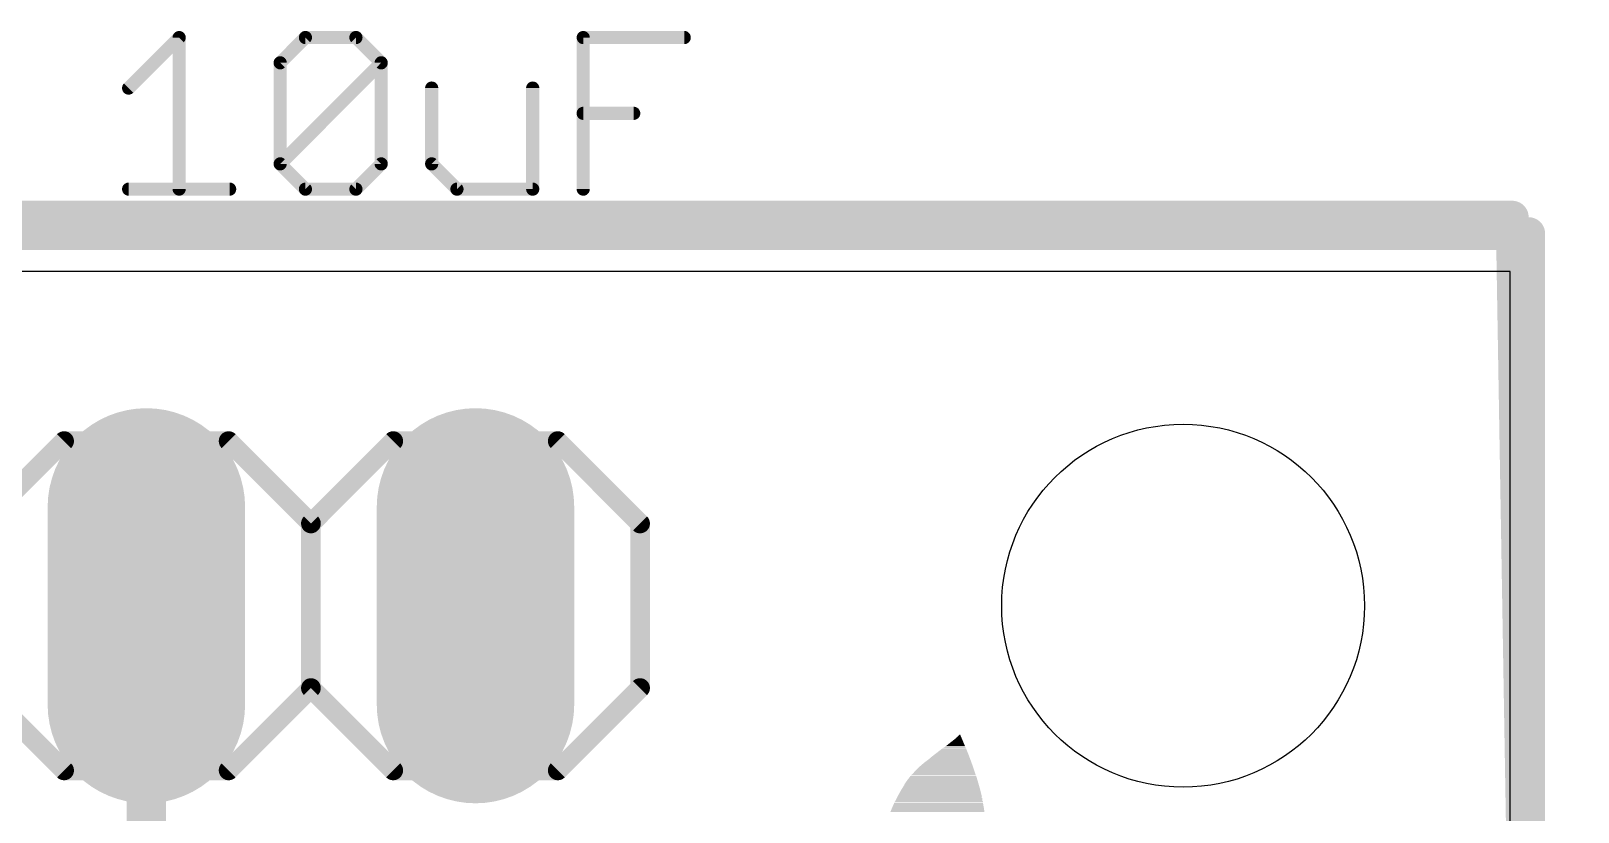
# Model space of a CAD drawing. Extents: x -4.4 to 50.7, y -2.2 to 26.3.
# Drawn here: x 38.73 to 50.67, y 18.14 to 24.17 of the extents above; entities that cross this region are included whole.
import ezdxf

# ---------------------------------------------------------------- set-up
doc = ezdxf.new("R2010")
doc.units = 0
for name, color, linetype in [('1', 12, 'CONTINUOUS'), ('16', 132, 'CONTINUOUS'), ('17', 110, 'CONTINUOUS'), ('20', 53, 'CONTINUOUS'), ('21', 253, 'CONTINUOUS'), ('27', 253, 'CONTINUOUS'), ('51', 253, 'CONTINUOUS')]:
    doc.layers.add(name, color=color, linetype=linetype)

# ---------------------------------------------------------------- blocks, each defined once
blk = doc.blocks.new('RECT')
blk.add_solid([(-0.5, -0.5), (0.5, -0.5), (-0.5, 0.5), (0.5, 0.5)])
blk = doc.blocks.new('LONGP100')
at = {"const_width": 1}
blk.add_lwpolyline([(-0.5, 0), (0.5, 0)], dxfattribs=at)
at = {"const_width": 0.5}
for points in [[(-0.5, 0.25, 1), (-0.5, -0.25)], [(0.5, -0.25, 1), (0.5, 0.25)]]:
    blk.add_lwpolyline(points, format="xyb", dxfattribs=at)

msp = doc.modelspace()

# ---------------------------------------------------------------- linework, layer by layer
at = {"layer": '1'}
for points, const_width in [([(50.165, 22.733), (-1.397, 22.733)], 0.254), ([(50.546, 0), (50.165, 22.733)], 0.254), ([(39.624, 16.913), (39.624, 19.7358)], 0.3048)]:
    msp.add_lwpolyline(points, dxfattribs=dict(at, const_width=const_width))
for points, const_width in [([(50.2285, 22.7341, 1), (50.1015, 22.7319)], 0.127), ([(50.165, 22.6695, 1), (50.165, 22.7965)], 0.127), ([(39.7002, 19.7358, 1), (39.5478, 19.7358)], 0.1524)]:
    msp.add_lwpolyline(points, format="xyb", dxfattribs=dict(at, const_width=const_width))
at = {"layer": '16', "const_width": 0.254}
for points in [[(50.292, 22.606), (-0.635, 22.606)], [(50.292, -0.254), (50.292, 22.606)]]:
    msp.add_lwpolyline(points, dxfattribs=at)
at = {"layer": '16', "const_width": 0.127}
for points in [[(50.3555, 22.606, 1), (50.2285, 22.606)], [(50.292, 22.5425, 1), (50.292, 22.6695)]]:
    msp.add_lwpolyline(points, format="xyb", dxfattribs=at)
at = {"layer": '20'}
for p, q in [((50.15, 22.314), (0.005, 22.314)), ((50.15, 0.038), (50.15, 22.314))]:
    msp.add_line(p, q, dxfattribs=at)
msp.add_circle((47.625, 19.7358), 1.4, dxfattribs=at)
at = {"layer": '21', "const_width": 0.1524}
for points in [[(38.354, 20.3708), (38.989, 21.0058)], [(38.989, 21.0058), (40.259, 21.0058)], [(40.259, 21.0058), (40.894, 20.3708)], [(40.894, 20.3708), (41.529, 21.0058)], [(41.529, 21.0058), (42.799, 21.0058)], [(43.434, 20.3708), (42.799, 21.0058)], [(40.894, 19.1008), (40.894, 20.3708)], [(43.434, 19.1008), (43.434, 20.3708)], [(38.989, 18.4658), (38.354, 19.1008)], [(40.894, 19.1008), (40.259, 18.4658)], [(41.529, 18.4658), (40.894, 19.1008)], [(42.799, 18.4658), (43.434, 19.1008)], [(40.259, 18.4658), (38.989, 18.4658)], [(42.799, 18.4658), (41.529, 18.4658)]]:
    msp.add_lwpolyline(points, dxfattribs=at)
at = {"layer": '21', "const_width": 0.0762}
for points in [[(38.989, 21.0439, 1), (38.989, 20.9677)], [(39.0159, 20.9789, 1), (38.9621, 21.0327)], [(40.2859, 21.0327, 1), (40.2321, 20.9789)], [(40.259, 20.9677, 1), (40.259, 21.0439)], [(41.529, 21.0439, 1), (41.529, 20.9677)], [(41.5559, 20.9789, 1), (41.5021, 21.0327)], [(42.8259, 21.0327, 1), (42.7721, 20.9789)], [(42.799, 20.9677, 1), (42.799, 21.0439)], [(40.9321, 20.3708, 1), (40.8559, 20.3708)], [(40.8671, 20.3977, 1), (40.9209, 20.3439)], [(40.8671, 20.3439, 1), (40.9209, 20.3977)], [(43.4721, 20.3708, 1), (43.3959, 20.3708)], [(43.4071, 20.3439, 1), (43.4609, 20.3977)], [(40.8559, 19.1008, 1), (40.9321, 19.1008)], [(40.9209, 19.1277, 1), (40.8671, 19.0739)], [(40.9209, 19.0739, 1), (40.8671, 19.1277)], [(43.3959, 19.1008, 1), (43.4721, 19.1008)], [(43.4609, 19.0739, 1), (43.4071, 19.1277)], [(38.989, 18.5039, 1), (38.989, 18.4277)], [(38.9621, 18.4389, 1), (39.0159, 18.4927)], [(40.2321, 18.4927, 1), (40.2859, 18.4389)], [(40.259, 18.4277, 1), (40.259, 18.5039)], [(41.529, 18.5039, 1), (41.529, 18.4277)], [(41.5021, 18.4389, 1), (41.5559, 18.4927)], [(42.7721, 18.4927, 1), (42.8259, 18.4389)], [(42.799, 18.4277, 1), (42.799, 18.5039)]]:
    msp.add_lwpolyline(points, format="xyb", dxfattribs=at)
at = {"layer": '27', "const_width": 0.1016}
for points in [[(39.4872, 23.7294), (39.877, 24.1192)], [(39.877, 24.1192), (39.877, 22.9498)], [(40.6566, 23.9243), (40.8515, 24.1192)], [(40.8515, 24.1192), (41.2413, 24.1192)], [(41.2413, 24.1192), (41.4362, 23.9243)], [(42.9954, 22.9498), (42.9954, 24.1192)], [(42.9954, 24.1192), (43.775, 24.1192)], [(40.6566, 23.1447), (40.6566, 23.9243)], [(40.6566, 23.1447), (41.4362, 23.9243)], [(41.4362, 23.9243), (41.4362, 23.1447)], [(41.826, 23.7294), (41.826, 23.1447)], [(42.6056, 22.9498), (42.6056, 23.7294)], [(42.9954, 23.5345), (43.3852, 23.5345)], [(40.8515, 22.9498), (40.6566, 23.1447)], [(41.4362, 23.1447), (41.2413, 22.9498)], [(41.826, 23.1447), (42.0209, 22.9498)], [(39.4872, 22.9498), (40.2668, 22.9498)], [(41.2413, 22.9498), (40.8515, 22.9498)], [(42.0209, 22.9498), (42.6056, 22.9498)]]:
    msp.add_lwpolyline(points, dxfattribs=at)
at = {"layer": '27', "const_width": 0.0508}
for points in [[(39.9024, 24.1192, 1), (39.8516, 24.1192)], [(39.895, 24.1012, 1), (39.859, 24.1372)], [(40.8515, 24.1446, 1), (40.8515, 24.0938)], [(40.8695, 24.1012, 1), (40.8335, 24.1372)], [(41.2593, 24.1372, 1), (41.2233, 24.1012)], [(41.2413, 24.0938, 1), (41.2413, 24.1446)], [(43.0208, 24.1192, 1), (42.97, 24.1192)], [(42.9954, 24.1446, 1), (42.9954, 24.0938)], [(43.775, 24.0938, 1), (43.775, 24.1446)], [(40.6386, 23.9423, 1), (40.6746, 23.9063)], [(40.682, 23.9243, 1), (40.6312, 23.9243)], [(41.4616, 23.9243, 1), (41.4108, 23.9243)], [(41.4542, 23.9063, 1), (41.4182, 23.9423)], [(41.4182, 23.9063, 1), (41.4542, 23.9423)], [(39.4692, 23.7474, 1), (39.5052, 23.7114)], [(41.8514, 23.7294, 1), (41.8006, 23.7294)], [(42.631, 23.7294, 1), (42.5802, 23.7294)], [(42.9954, 23.5599, 1), (42.9954, 23.5091)], [(43.3852, 23.5091, 1), (43.3852, 23.5599)], [(40.6746, 23.1627, 1), (40.6386, 23.1267)], [(40.6386, 23.1627, 1), (40.6746, 23.1267)], [(40.6312, 23.1447, 1), (40.682, 23.1447)], [(41.4108, 23.1447, 1), (41.4616, 23.1447)], [(41.4542, 23.1267, 1), (41.4182, 23.1627)], [(41.844, 23.1627, 1), (41.808, 23.1267)], [(41.8006, 23.1447, 1), (41.8514, 23.1447)], [(39.4872, 22.9752, 1), (39.4872, 22.9244)], [(39.8516, 22.9498, 1), (39.9024, 22.9498)], [(40.2668, 22.9244, 1), (40.2668, 22.9752)], [(40.8515, 22.9752, 1), (40.8515, 22.9244)], [(40.8335, 22.9318, 1), (40.8695, 22.9678)], [(41.2233, 22.9678, 1), (41.2593, 22.9318)], [(41.2413, 22.9244, 1), (41.2413, 22.9752)], [(42.0209, 22.9752, 1), (42.0209, 22.9244)], [(42.0029, 22.9318, 1), (42.0389, 22.9678)], [(42.5802, 22.9498, 1), (42.631, 22.9498)], [(42.6056, 22.9244, 1), (42.6056, 22.9752)], [(42.97, 22.9498, 1), (43.0208, 22.9498)]]:
    msp.add_lwpolyline(points, format="xyb", dxfattribs=at)

# ---------------------------------------------------------------- block references
at = {"layer": '17', "xscale": 1.524, "yscale": 1.524, "rotation": 270}
for p in [(39.624, 19.7358), (39.624, 19.7358), (42.164, 19.7358), (42.164, 19.7358)]:
    msp.add_blockref('LONGP100', p, dxfattribs=at)
at = {"layer": '21'}
for p, xscale, yscale in [((45.8546, 18.6257), 0.1956, 0.0024), ((45.8558, 18.6283), 0.193, 0.0026), ((45.8584, 18.6308), 0.188, 0.0024), ((45.8583, 18.6333), 0.1828, 0.0024), ((45.8596, 18.6359), 0.1802, 0.0026), ((45.8609, 18.6384), 0.1726, 0.0024), ((45.8622, 18.641), 0.1702, 0.0026), ((45.8634, 18.6435), 0.1676, 0.0024), ((45.8647, 18.646), 0.16, 0.0024), ((45.866, 18.6486), 0.1574, 0.0026), ((45.866, 18.6511), 0.1524, 0.0024), ((45.8672, 18.6537), 0.1498, 0.0026), ((45.8698, 18.6562), 0.1448, 0.0024), ((45.8698, 18.6587), 0.1396, 0.0024), ((45.8711, 18.6613), 0.1372, 0.0026), ((45.8723, 18.6638), 0.1294, 0.0024), ((45.8736, 18.6664), 0.127, 0.0026), ((45.8749, 18.6689), 0.1244, 0.0024), ((45.8749, 18.6714), 0.1194, 0.0024), ((45.8774, 18.674), 0.1142, 0.0026), ((45.8774, 18.6765), 0.1092, 0.0024), ((45.8787, 18.6791), 0.1066, 0.0026), ((45.8787, 18.6816), 0.1016, 0.0024), ((45.8812, 18.6841), 0.0964, 0.0024), ((45.8825, 18.6867), 0.094, 0.0026), ((45.8825, 18.6892), 0.0888, 0.0024), ((45.885, 18.6918), 0.0838, 0.0026), ((45.885, 18.6943), 0.0786, 0.0024), ((45.8863, 18.6968), 0.0762, 0.0024), ((45.8876, 18.6994), 0.0736, 0.0026), ((45.8888, 18.7019), 0.066, 0.0024), ((45.8901, 18.7045), 0.0634, 0.0026), ((45.8901, 18.707), 0.0584, 0.0024), ((45.8914, 18.7095), 0.0558, 0.0024), ((45.8926, 18.7121), 0.0482, 0.0026), ((45.8939, 18.7146), 0.0456, 0.0024), ((45.8952, 18.7172), 0.0432, 0.0026), ((45.8952, 18.7197), 0.038, 0.0024), ((45.8965, 18.7222), 0.0356, 0.0024), ((45.8977, 18.7248), 0.0278, 0.0026), ((45.899, 18.7273), 0.0254, 0.0024), ((45.899, 18.7299), 0.0202, 0.0026), ((45.9003, 18.7324), 0.0178, 0.0024), ((45.9015, 18.7349), 0.0152, 0.0024), ((45.9015, 18.7375), 0.01, 0.0026), ((45.9028, 18.74), 0.0076, 0.0024), ((45.8012, 18.5063), 0.3936, 0.0024), ((45.8025, 18.5089), 0.3912, 0.0026), ((45.8038, 18.5114), 0.3886, 0.0024), ((45.8037, 18.514), 0.3834, 0.0026), ((45.8063, 18.5165), 0.3784, 0.0024), ((45.8063, 18.519), 0.3734, 0.0024), ((45.8076, 18.5216), 0.3708, 0.0026), ((45.8088, 18.5241), 0.3682, 0.0024), ((45.8088, 18.5267), 0.3632, 0.0026), ((45.8114, 18.5292), 0.3582, 0.0024), ((45.8127, 18.5317), 0.3556, 0.0024), ((45.8126, 18.5343), 0.3504, 0.0026), ((45.8152, 18.5368), 0.3454, 0.0024), ((45.8164, 18.5394), 0.3428, 0.0026), ((45.8165, 18.5419), 0.3378, 0.0024), ((45.819, 18.5444), 0.3328, 0.0024), ((45.819, 18.547), 0.3276, 0.0026), ((45.8202, 18.5495), 0.325, 0.0024), ((45.8228, 18.5521), 0.32, 0.0026), ((45.8228, 18.5546), 0.315, 0.0024), ((45.8241, 18.5571), 0.3124, 0.0024), ((45.8253, 18.5597), 0.3098, 0.0026), ((45.8266, 18.5622), 0.3022, 0.0024), ((45.8279, 18.5648), 0.2998, 0.0026), ((45.8279, 18.5673), 0.2946, 0.0024), ((45.8304, 18.5698), 0.2894, 0.0024), ((45.8317, 18.5724), 0.287, 0.0026), ((45.8317, 18.5749), 0.282, 0.0024), ((45.8342, 18.5775), 0.2768, 0.0026), ((45.8355, 18.58), 0.2742, 0.0024), ((45.8355, 18.5825), 0.2692, 0.0024), ((45.8367, 18.5851), 0.2666, 0.0026), ((45.838, 18.5876), 0.259, 0.0024), ((45.8393, 18.5902), 0.2564, 0.0026), ((45.8406, 18.5927), 0.254, 0.0024), ((45.8419, 18.5952), 0.2464, 0.0024), ((45.8431, 18.5978), 0.2438, 0.0026), ((45.8431, 18.6003), 0.2386, 0.0024), ((45.8456, 18.6029), 0.2336, 0.0026), ((45.8469, 18.6054), 0.231, 0.0024), ((45.8469, 18.6079), 0.226, 0.0024), ((45.8482, 18.6105), 0.2234, 0.0026), ((45.8494, 18.613), 0.2158, 0.0024), ((45.8507, 18.6156), 0.2132, 0.0026), ((45.852, 18.6181), 0.2108, 0.0024), ((45.8533, 18.6206), 0.2032, 0.0024), ((45.8545, 18.6232), 0.2006, 0.0026), ((45.7669, 18.387), 0.5434, 0.0026), ((45.7669, 18.3895), 0.5384, 0.0024), ((45.7682, 18.3946), 0.536, 0.0026), ((45.7682, 18.392), 0.536, 0.0024), ((45.7682, 18.3971), 0.5308, 0.0024), ((45.7694, 18.3997), 0.5282, 0.0026), ((45.7707, 18.4022), 0.5256, 0.0024), ((45.7707, 18.4073), 0.5206, 0.0026), ((45.772, 18.4047), 0.5232, 0.0024), ((45.772, 18.4098), 0.5182, 0.0024), ((45.7733, 18.4124), 0.5156, 0.0026), ((45.7733, 18.4174), 0.5106, 0.0024), ((45.7733, 18.4149), 0.5106, 0.0024), ((45.7746, 18.42), 0.508, 0.0026), ((45.7745, 18.4225), 0.5028, 0.0024), ((45.7758, 18.4251), 0.5004, 0.0026), ((45.7771, 18.4276), 0.4978, 0.0024), ((45.7771, 18.4327), 0.4928, 0.0026), ((45.7771, 18.4301), 0.4928, 0.0024), ((45.7784, 18.4352), 0.4902, 0.0024), ((45.7783, 18.4378), 0.485, 0.0026), ((45.7796, 18.4403), 0.4826, 0.0024), ((45.7809, 18.4428), 0.48, 0.0024), ((45.7809, 18.4454), 0.475, 0.0026), ((45.7822, 18.4479), 0.4724, 0.0024), ((45.7822, 18.453), 0.4674, 0.0024), ((45.7834, 18.4505), 0.4698, 0.0026), ((45.7834, 18.4555), 0.4648, 0.0024), ((45.7847, 18.4581), 0.4622, 0.0026), ((45.7847, 18.4606), 0.4572, 0.0024), ((45.786, 18.4632), 0.4546, 0.0026), ((45.7872, 18.4657), 0.452, 0.0024), ((45.7872, 18.4682), 0.447, 0.0024), ((45.7885, 18.4708), 0.4444, 0.0026), ((45.7898, 18.4733), 0.442, 0.0024), ((45.7898, 18.4759), 0.4368, 0.0026), ((45.791, 18.4784), 0.4342, 0.0024), ((45.7923, 18.4809), 0.4318, 0.0024), ((45.7923, 18.4835), 0.4266, 0.0026), ((45.7936, 18.486), 0.4242, 0.0024), ((45.7949, 18.4886), 0.4216, 0.0026), ((45.7949, 18.4911), 0.4166, 0.0024), ((45.7961, 18.4936), 0.414, 0.0024), ((45.7974, 18.4962), 0.4114, 0.0026), ((45.7974, 18.4987), 0.4064, 0.0024), ((45.7999, 18.5013), 0.4012, 0.0026), ((45.8012, 18.5038), 0.3988, 0.0024), ((45.7453, 18.2676), 0.6476, 0.0026), ((45.7466, 18.2727), 0.6452, 0.0026), ((45.7466, 18.2701), 0.6452, 0.0024), ((45.7466, 18.2777), 0.64, 0.0024), ((45.7479, 18.2752), 0.6426, 0.0024), ((45.7479, 18.2803), 0.6376, 0.0026), ((45.7492, 18.2854), 0.635, 0.0026), ((45.7492, 18.2828), 0.635, 0.0024), ((45.7491, 18.2904), 0.6298, 0.0024), ((45.7491, 18.2879), 0.6298, 0.0024), ((45.7504, 18.2955), 0.6274, 0.0024), ((45.7504, 18.293), 0.6274, 0.0026), ((45.7504, 18.3006), 0.6222, 0.0024), ((45.7504, 18.2981), 0.6222, 0.0026), ((45.7517, 18.3031), 0.6198, 0.0024), ((45.7517, 18.3082), 0.6146, 0.0024), ((45.753, 18.3057), 0.6172, 0.0026), ((45.7529, 18.3133), 0.612, 0.0024), ((45.7529, 18.3108), 0.612, 0.0026), ((45.7529, 18.3184), 0.607, 0.0026), ((45.7542, 18.3158), 0.6096, 0.0024), ((45.7542, 18.3209), 0.6044, 0.0024), ((45.7555, 18.326), 0.602, 0.0024), ((45.7555, 18.3235), 0.602, 0.0026), ((45.7555, 18.3285), 0.5968, 0.0024), ((45.7568, 18.3336), 0.5944, 0.0024), ((45.7568, 18.3311), 0.5944, 0.0026), ((45.7567, 18.3387), 0.5892, 0.0024), ((45.7567, 18.3362), 0.5892, 0.0026), ((45.758, 18.3412), 0.5866, 0.0024), ((45.758, 18.3463), 0.5816, 0.0024), ((45.7593, 18.3438), 0.5842, 0.0026), ((45.7593, 18.3489), 0.579, 0.0026), ((45.7593, 18.3539), 0.574, 0.0024), ((45.7606, 18.3514), 0.5766, 0.0024), ((45.7605, 18.3565), 0.5714, 0.0026), ((45.7618, 18.3616), 0.5688, 0.0026), ((45.7618, 18.359), 0.5688, 0.0024), ((45.7618, 18.3641), 0.5638, 0.0024), ((45.7631, 18.3692), 0.5612, 0.0026), ((45.7631, 18.3666), 0.5612, 0.0024), ((45.7631, 18.3717), 0.5562, 0.0024), ((45.7644, 18.3768), 0.5538, 0.0024), ((45.7644, 18.3743), 0.5538, 0.0026), ((45.7657, 18.3793), 0.5512, 0.0024), ((45.7656, 18.3819), 0.546, 0.0026), ((45.7669, 18.3844), 0.5434, 0.0024), ((45.7301, 18.1507), 0.7238, 0.0024), ((45.7301, 18.1482), 0.7238, 0.0024), ((45.7314, 18.1584), 0.7214, 0.0026), ((45.7314, 18.1558), 0.7214, 0.0024), ((45.7314, 18.1533), 0.7214, 0.0026), ((45.7313, 18.1634), 0.7162, 0.0024), ((45.7313, 18.1609), 0.7162, 0.0024), ((45.7326, 18.1711), 0.7136, 0.0026), ((45.7326, 18.1685), 0.7136, 0.0024), ((45.7326, 18.166), 0.7136, 0.0026), ((45.7339, 18.1761), 0.7112, 0.0024), ((45.7339, 18.1736), 0.7112, 0.0024), ((45.7339, 18.1812), 0.706, 0.0024), ((45.7339, 18.1787), 0.706, 0.0026), ((45.7352, 18.1888), 0.7036, 0.0024), ((45.7352, 18.1863), 0.7036, 0.0024), ((45.7352, 18.1838), 0.7036, 0.0026), ((45.7351, 18.1939), 0.6984, 0.0024), ((45.7351, 18.1914), 0.6984, 0.0026), ((45.7364, 18.199), 0.6958, 0.0024), ((45.7364, 18.1965), 0.6958, 0.0026), ((45.7377, 18.2041), 0.6934, 0.0026), ((45.7377, 18.2015), 0.6934, 0.0024), ((45.7377, 18.2117), 0.6882, 0.0024), ((45.7377, 18.2092), 0.6882, 0.0026), ((45.7377, 18.2066), 0.6882, 0.0024), ((45.739, 18.2168), 0.6858, 0.0026), ((45.739, 18.2142), 0.6858, 0.0024), ((45.739, 18.2219), 0.6808, 0.0026), ((45.739, 18.2193), 0.6808, 0.0024), ((45.7403, 18.2269), 0.6782, 0.0024), ((45.7403, 18.2244), 0.6782, 0.0024), ((45.7402, 18.232), 0.673, 0.0024), ((45.7415, 18.2295), 0.6756, 0.0026), ((45.7415, 18.2371), 0.6704, 0.0024), ((45.7415, 18.2346), 0.6704, 0.0026), ((45.7428, 18.2422), 0.668, 0.0026), ((45.7428, 18.2396), 0.668, 0.0024), ((45.7428, 18.2473), 0.663, 0.0026), ((45.7428, 18.2447), 0.663, 0.0024), ((45.7441, 18.2523), 0.6604, 0.0024), ((45.7441, 18.2498), 0.6604, 0.0024), ((45.744, 18.2574), 0.6552, 0.0024), ((45.744, 18.2549), 0.6552, 0.0026), ((45.7453, 18.2625), 0.6526, 0.0024), ((45.7453, 18.26), 0.6526, 0.0026), ((45.7466, 18.265), 0.6502, 0.0024), ((45.7288, 18.1457), 0.7264, 0.0026)]:
    msp.add_blockref('RECT', p, dxfattribs=dict(at, xscale=xscale, yscale=yscale))
at = {"layer": '51', "xscale": 0.508, "yscale": 0.508, "rotation": 180}
for p in [(39.624, 19.7358), (42.164, 19.7358)]:
    msp.add_blockref('RECT', p, dxfattribs=at)

doc.saveas('drawing.dxf')
